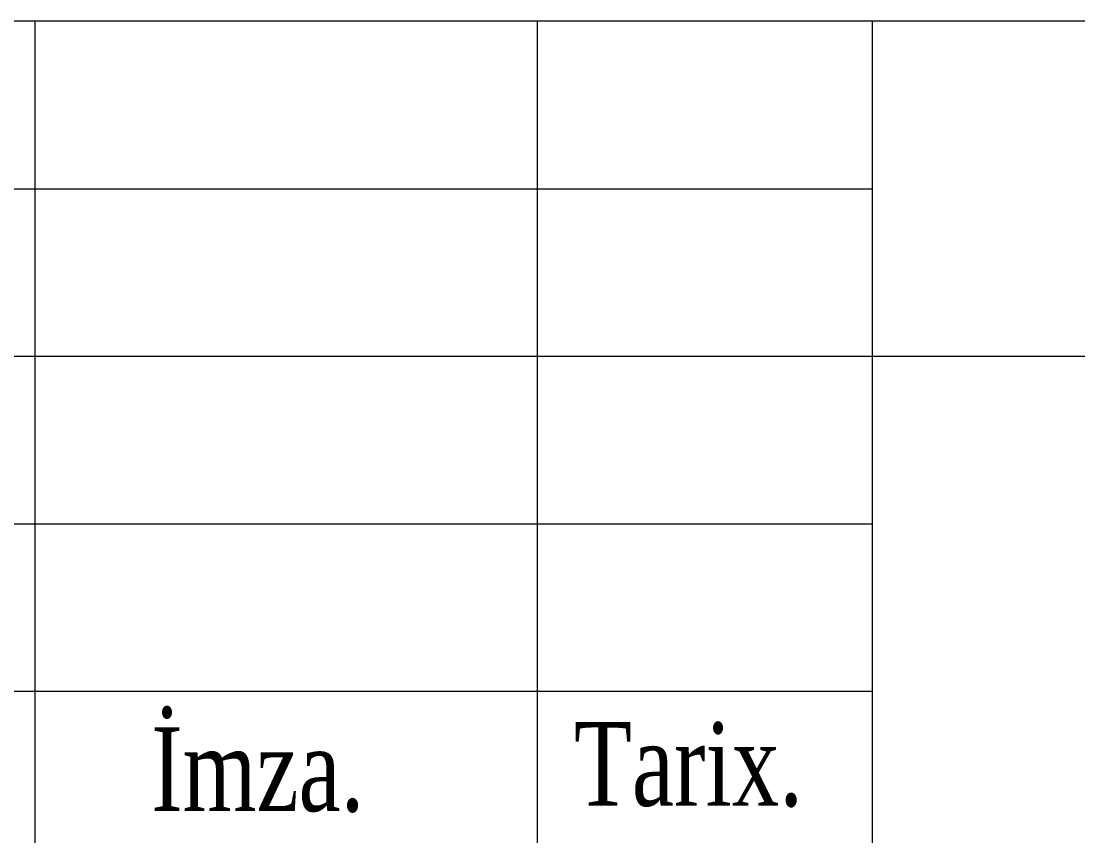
# Model space of a CAD drawing. Header units: millimetres. Extents: x 204354 to 3006910, y 96817 to 586751.
# Drawn here: x 1115897 to 1118917, y 475656 to 477983 of the extents above; entities that cross this region are included whole.
import ezdxf

# ---------------------------------------------------------------- set-up
doc = ezdxf.new("R2010")
doc.units = ezdxf.units.MM
doc.styles.add('400', font='times.ttf', dxfattribs={"width": 0.75, "height": 300})

# ---------------------------------------------------------------- blocks, each defined once
blk = doc.blocks.new('Nicat')
at = {"color": 60, "lineweight": 15}
for p, q in [((2867099, 302499), (2867099, 296999)), ((2868599, 302499), (2868599, 296999)), ((2869599, 302499), (2869599, 296999)), ((2863099, 301999), (2869599, 301999)), ((2863099, 301499), (2881599, 301499)), ((2863099, 300999), (2869599, 300999)), ((2863099, 300499), (2869599, 300499))]:
    blk.add_line(p, q, dxfattribs=at)
blk.add_lwpolyline([(2863099, 296999), (2881599, 296999), (2881599, 302499), (2863099, 302499)], close=True, dxfattribs=at)
at = {"color": 60, "lineweight": 25, "ltscale": 15, "style": '400', "width": 0.75}
for s, p in [('İmza.', (2867446.1, 300141.3)), ('Tarix.', (2868708.6, 300157.1))]:
    blk.add_text(s, height=250, dxfattribs=at).set_placement(p)

msp = doc.modelspace()

# ---------------------------------------------------------------- block references
at = {"xscale": 0.9570868817713122, "yscale": 0.9570868817713122, "zscale": 0.9570868817713122}
msp.add_blockref('Nicat', (-1628126.377, 188465.472), dxfattribs=at)

doc.saveas('drawing.dxf')
